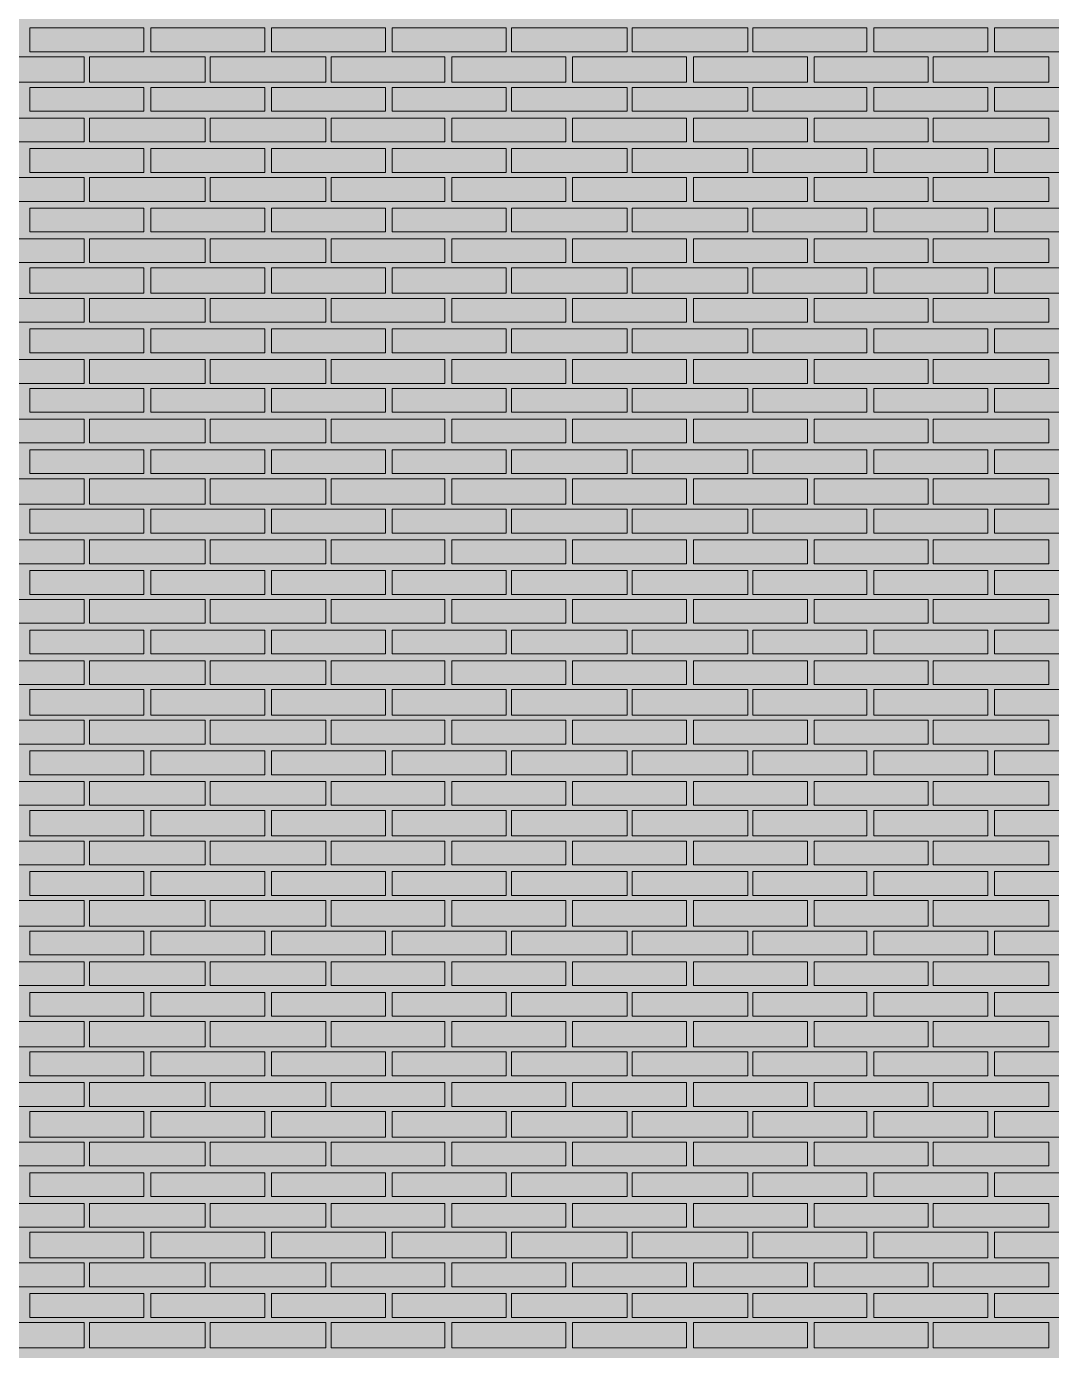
# Model space of a CAD drawing. Header units: millimetres. Extents: x -28928 to 100580, y -22867 to 36490.
# Drawn here: x 74548 to 77097, y 24989 to 28282 of the extents above; entities that cross this region are included whole.
import ezdxf

# ---------------------------------------------------------------- set-up
doc = ezdxf.new("R2010")
doc.units = ezdxf.units.MM
doc.layers.add('PDF _Геометрия', color=7, linetype='Continuous', true_color=0x8f8e8d)
doc.layers.add('PDF _Сплошная заливка', color=7, linetype='Continuous', true_color=0xffffff)

msp = doc.modelspace()

# ---------------------------------------------------------------- hatches: boundary and pattern name
at = {"layer": 'PDF _Сплошная заливка', "true_color": 0xdcd6cf, "transparency": 33554559}
msp.add_hatch(color=254, dxfattribs=at).paths.add_polyline_path([(64868.4, 16343.4), (64868.4, 19592.6), (66268.7, 19592.6), (66268.7, 16343.4), (82239.9, 16343.4), (82239.9, 30089.1), (52662.6, 30089.1), (52662.6, 16343.4), (62173.4, 16343.4), (62173.4, 19592.6), (64271.8, 19592.6), (64271.8, 16343.4)])

# ---------------------------------------------------------------- linework, layer by layer
at = {"layer": 'PDF _Геометрия', "lineweight": 9}
for points in [[(74840.3, 28278.4), (74840.3, 28219.1), (74556.8, 28219.1), (74556.8, 28278.4)], [(75140.7, 28278.4), (75140.7, 28219.1), (74857.2, 28219.1), (74857.2, 28278.4)], [(75441.1, 28278.4), (75441.1, 28219.1), (75157.6, 28219.1), (75157.6, 28278.4)], [(75741.4, 28278.4), (75741.4, 28219.1), (75458, 28219.1), (75458, 28278.4)], [(76041.8, 28278.4), (76041.8, 28219.1), (75754.1, 28219.1), (75754.1, 28278.4)], [(76342.2, 28278.4), (76342.2, 28219.1), (76054.5, 28219.1), (76054.5, 28278.4)], [(76638.4, 28278.4), (76638.4, 28219.1), (76354.9, 28219.1), (76354.9, 28278.4)], [(76938.7, 28278.4), (76938.7, 28219.1), (76655.3, 28219.1), (76655.3, 28278.4)], [(77239.1, 28278.4), (77239.1, 28219.1), (76955.7, 28219.1), (76955.7, 28278.4)], [(74692.2, 28143), (74548.4, 28143), (74408.7, 28143), (74408.7, 28206.4), (74548.4, 28206.4), (74692.2, 28206.4)], [(74992.6, 28143), (74848.7, 28143), (74704.9, 28143), (74704.9, 28206.4), (74848.7, 28206.4), (74992.6, 28206.4)], [(75293, 28143), (75149.1, 28143), (75005.3, 28143), (75005.3, 28206.4), (75149.1, 28206.4), (75293, 28206.4)], [(75589.1, 28143), (75449.5, 28143), (75305.7, 28143), (75305.7, 28206.4), (75449.5, 28206.4), (75589.1, 28206.4)], [(75889.5, 28143), (75749.9, 28143), (75606.1, 28143), (75606.1, 28206.4), (75749.9, 28206.4), (75889.5, 28206.4)], [(76189.9, 28143), (76046.1, 28143), (75906.4, 28143), (75906.4, 28206.4), (76046.1, 28206.4), (76189.9, 28206.4)], [(76490.3, 28143), (76346.4, 28143), (76206.8, 28143), (76206.8, 28206.4), (76346.4, 28206.4), (76490.3, 28206.4)], [(76790.7, 28143), (76646.8, 28143), (76507.2, 28143), (76507.2, 28206.4), (76646.8, 28206.4), (76790.7, 28206.4)], [(77091.1, 28143), (76947.2, 28143), (76803.4, 28143), (76803.4, 28206.4), (76947.2, 28206.4), (77091.1, 28206.4)], [(74840.3, 28130.3), (74840.3, 28071), (74556.8, 28071), (74556.8, 28130.3)], [(75140.7, 28130.3), (75140.7, 28071), (74857.2, 28071), (74857.2, 28130.3)], [(75441.1, 28130.3), (75441.1, 28071), (75157.6, 28071), (75157.6, 28130.3)], [(75741.4, 28130.3), (75741.4, 28071), (75458, 28071), (75458, 28130.3)], [(76041.8, 28130.3), (76041.8, 28071), (75754.1, 28071), (75754.1, 28130.3)], [(76342.2, 28130.3), (76342.2, 28071), (76054.5, 28071), (76054.5, 28130.3)], [(76638.4, 28130.3), (76638.4, 28071), (76354.9, 28071), (76354.9, 28130.3)], [(76938.7, 28130.3), (76938.7, 28071), (76655.3, 28071), (76655.3, 28130.3)], [(77239.1, 28130.3), (77239.1, 28071), (76955.7, 28071), (76955.7, 28130.3)], [(74692.2, 27994.9), (74548.4, 27994.9), (74408.7, 27994.9), (74408.7, 28054.1), (74548.4, 28054.1), (74692.2, 28054.1)], [(74992.6, 27994.9), (74848.7, 27994.9), (74704.9, 27994.9), (74704.9, 28054.1), (74848.7, 28054.1), (74992.6, 28054.1)], [(75293, 27994.9), (75149.1, 27994.9), (75005.3, 27994.9), (75005.3, 28054.1), (75149.1, 28054.1), (75293, 28054.1)], [(75589.1, 27994.9), (75449.5, 27994.9), (75305.7, 27994.9), (75305.7, 28054.1), (75449.5, 28054.1), (75589.1, 28054.1)], [(75889.5, 27994.9), (75749.9, 27994.9), (75606.1, 27994.9), (75606.1, 28054.1), (75749.9, 28054.1), (75889.5, 28054.1)], [(76189.9, 27994.9), (76046.1, 27994.9), (75906.4, 27994.9), (75906.4, 28054.1), (76046.1, 28054.1), (76189.9, 28054.1)], [(76490.3, 27994.9), (76346.4, 27994.9), (76206.8, 27994.9), (76206.8, 28054.1), (76346.4, 28054.1), (76490.3, 28054.1)], [(76790.7, 27994.9), (76646.8, 27994.9), (76507.2, 27994.9), (76507.2, 28054.1), (76646.8, 28054.1), (76790.7, 28054.1)], [(77091.1, 27994.9), (76947.2, 27994.9), (76803.4, 27994.9), (76803.4, 28054.1), (76947.2, 28054.1), (77091.1, 28054.1)], [(74840.3, 27978), (74840.3, 27918.7), (74556.8, 27918.7), (74556.8, 27978)], [(75140.7, 27978), (75140.7, 27918.7), (74857.2, 27918.7), (74857.2, 27978)], [(75441.1, 27978), (75441.1, 27918.7), (75157.6, 27918.7), (75157.6, 27978)], [(75741.4, 27978), (75741.4, 27918.7), (75458, 27918.7), (75458, 27978)], [(76041.8, 27978), (76041.8, 27918.7), (75754.1, 27918.7), (75754.1, 27978)], [(76342.2, 27978), (76342.2, 27918.7), (76054.5, 27918.7), (76054.5, 27978)], [(76638.4, 27978), (76638.4, 27918.7), (76354.9, 27918.7), (76354.9, 27978)], [(76938.7, 27978), (76938.7, 27918.7), (76655.3, 27918.7), (76655.3, 27978)], [(77239.1, 27978), (77239.1, 27918.7), (76955.7, 27918.7), (76955.7, 27978)], [(74692.2, 27846.8), (74548.4, 27846.8), (74408.7, 27846.8), (74408.7, 27906), (74548.4, 27906), (74692.2, 27906)], [(74992.6, 27846.8), (74848.7, 27846.8), (74704.9, 27846.8), (74704.9, 27906), (74848.7, 27906), (74992.6, 27906)], [(75293, 27846.8), (75149.1, 27846.8), (75005.3, 27846.8), (75005.3, 27906), (75149.1, 27906), (75293, 27906)], [(75589.1, 27846.8), (75449.5, 27846.8), (75305.7, 27846.8), (75305.7, 27906), (75449.5, 27906), (75589.1, 27906)], [(75889.5, 27846.8), (75749.9, 27846.8), (75606.1, 27846.8), (75606.1, 27906), (75749.9, 27906), (75889.5, 27906)], [(76189.9, 27846.8), (76046.1, 27846.8), (75906.4, 27846.8), (75906.4, 27906), (76046.1, 27906), (76189.9, 27906)], [(76490.3, 27846.8), (76346.4, 27846.8), (76206.8, 27846.8), (76206.8, 27906), (76346.4, 27906), (76490.3, 27906)], [(76790.7, 27846.8), (76646.8, 27846.8), (76507.2, 27846.8), (76507.2, 27906), (76646.8, 27906), (76790.7, 27906)], [(77091.1, 27846.8), (76947.2, 27846.8), (76803.4, 27846.8), (76803.4, 27906), (76947.2, 27906), (77091.1, 27906)], [(74840.3, 27829.9), (74840.3, 27770.7), (74556.8, 27770.7), (74556.8, 27829.9)], [(75140.7, 27829.9), (75140.7, 27770.7), (74857.2, 27770.7), (74857.2, 27829.9)], [(75441.1, 27829.9), (75441.1, 27770.7), (75157.6, 27770.7), (75157.6, 27829.9)], [(75741.4, 27829.9), (75741.4, 27770.7), (75458, 27770.7), (75458, 27829.9)], [(76041.8, 27829.9), (76041.8, 27770.7), (75754.1, 27770.7), (75754.1, 27829.9)], [(76342.2, 27829.9), (76342.2, 27770.7), (76054.5, 27770.7), (76054.5, 27829.9)], [(76638.4, 27829.9), (76638.4, 27770.7), (76354.9, 27770.7), (76354.9, 27829.9)], [(76938.7, 27829.9), (76938.7, 27770.7), (76655.3, 27770.7), (76655.3, 27829.9)], [(77239.1, 27829.9), (77239.1, 27770.7), (76955.7, 27770.7), (76955.7, 27829.9)], [(74692.2, 27694.5), (74548.4, 27694.5), (74408.7, 27694.5), (74408.7, 27753.7), (74548.4, 27753.7), (74692.2, 27753.7)], [(74992.6, 27694.5), (74848.7, 27694.5), (74704.9, 27694.5), (74704.9, 27753.7), (74848.7, 27753.7), (74992.6, 27753.7)], [(75293, 27694.5), (75149.1, 27694.5), (75005.3, 27694.5), (75005.3, 27753.7), (75149.1, 27753.7), (75293, 27753.7)], [(75589.1, 27694.5), (75449.5, 27694.5), (75305.7, 27694.5), (75305.7, 27753.7), (75449.5, 27753.7), (75589.1, 27753.7)], [(75889.5, 27694.5), (75749.9, 27694.5), (75606.1, 27694.5), (75606.1, 27753.7), (75749.9, 27753.7), (75889.5, 27753.7)], [(76189.9, 27694.5), (76046.1, 27694.5), (75906.4, 27694.5), (75906.4, 27753.7), (76046.1, 27753.7), (76189.9, 27753.7)], [(76490.3, 27694.5), (76346.4, 27694.5), (76206.8, 27694.5), (76206.8, 27753.7), (76346.4, 27753.7), (76490.3, 27753.7)], [(76790.7, 27694.5), (76646.8, 27694.5), (76507.2, 27694.5), (76507.2, 27753.7), (76646.8, 27753.7), (76790.7, 27753.7)], [(77091.1, 27694.5), (76947.2, 27694.5), (76803.4, 27694.5), (76803.4, 27753.7), (76947.2, 27753.7), (77091.1, 27753.7)], [(74840.3, 27681.8), (74840.3, 27618.4), (74556.8, 27618.4), (74556.8, 27681.8)], [(75140.7, 27681.8), (75140.7, 27618.4), (74857.2, 27618.4), (74857.2, 27681.8)], [(75441.1, 27681.8), (75441.1, 27618.4), (75157.6, 27618.4), (75157.6, 27681.8)], [(75741.4, 27681.8), (75741.4, 27618.4), (75458, 27618.4), (75458, 27681.8)], [(76041.8, 27681.8), (76041.8, 27618.4), (75754.1, 27618.4), (75754.1, 27681.8)], [(76342.2, 27681.8), (76342.2, 27618.4), (76054.5, 27618.4), (76054.5, 27681.8)], [(76638.4, 27681.8), (76638.4, 27618.4), (76354.9, 27618.4), (76354.9, 27681.8)], [(76938.7, 27681.8), (76938.7, 27618.4), (76655.3, 27618.4), (76655.3, 27681.8)], [(77239.1, 27681.8), (77239.1, 27618.4), (76955.7, 27618.4), (76955.7, 27681.8)], [(74692.2, 27546.4), (74548.4, 27546.4), (74408.7, 27546.4), (74408.7, 27605.7), (74548.4, 27605.7), (74692.2, 27605.7)], [(74992.6, 27546.4), (74848.7, 27546.4), (74704.9, 27546.4), (74704.9, 27605.7), (74848.7, 27605.7), (74992.6, 27605.7)], [(75293, 27546.4), (75149.1, 27546.4), (75005.3, 27546.4), (75005.3, 27605.7), (75149.1, 27605.7), (75293, 27605.7)], [(75589.1, 27546.4), (75449.5, 27546.4), (75305.7, 27546.4), (75305.7, 27605.7), (75449.5, 27605.7), (75589.1, 27605.7)], [(75889.5, 27546.4), (75749.9, 27546.4), (75606.1, 27546.4), (75606.1, 27605.7), (75749.9, 27605.7), (75889.5, 27605.7)], [(76189.9, 27546.4), (76046.1, 27546.4), (75906.4, 27546.4), (75906.4, 27605.7), (76046.1, 27605.7), (76189.9, 27605.7)], [(76490.3, 27546.4), (76346.4, 27546.4), (76206.8, 27546.4), (76206.8, 27605.7), (76346.4, 27605.7), (76490.3, 27605.7)], [(76790.7, 27546.4), (76646.8, 27546.4), (76507.2, 27546.4), (76507.2, 27605.7), (76646.8, 27605.7), (76790.7, 27605.7)], [(77091.1, 27546.4), (76947.2, 27546.4), (76803.4, 27546.4), (76803.4, 27605.7), (76947.2, 27605.7), (77091.1, 27605.7)], [(74840.3, 27529.5), (74840.3, 27470.3), (74556.8, 27470.3), (74556.8, 27529.5)], [(75140.7, 27529.5), (75140.7, 27470.3), (74857.2, 27470.3), (74857.2, 27529.5)], [(75441.1, 27529.5), (75441.1, 27470.3), (75157.6, 27470.3), (75157.6, 27529.5)], [(75741.4, 27529.5), (75741.4, 27470.3), (75458, 27470.3), (75458, 27529.5)], [(76041.8, 27529.5), (76041.8, 27470.3), (75754.1, 27470.3), (75754.1, 27529.5)], [(76342.2, 27529.5), (76342.2, 27470.3), (76054.5, 27470.3), (76054.5, 27529.5)], [(76638.4, 27529.5), (76638.4, 27470.3), (76354.9, 27470.3), (76354.9, 27529.5)], [(76938.7, 27529.5), (76938.7, 27470.3), (76655.3, 27470.3), (76655.3, 27529.5)], [(77239.1, 27529.5), (77239.1, 27470.3), (76955.7, 27470.3), (76955.7, 27529.5)], [(74692.2, 27394.1), (74548.4, 27394.1), (74408.7, 27394.1), (74408.7, 27453.4), (74548.4, 27453.4), (74692.2, 27453.4)], [(74992.6, 27394.1), (74848.7, 27394.1), (74704.9, 27394.1), (74704.9, 27453.4), (74848.7, 27453.4), (74992.6, 27453.4)], [(75293, 27394.1), (75149.1, 27394.1), (75005.3, 27394.1), (75005.3, 27453.4), (75149.1, 27453.4), (75293, 27453.4)], [(75589.1, 27394.1), (75449.5, 27394.1), (75305.7, 27394.1), (75305.7, 27453.4), (75449.5, 27453.4), (75589.1, 27453.4)], [(75889.5, 27394.1), (75749.9, 27394.1), (75606.1, 27394.1), (75606.1, 27453.4), (75749.9, 27453.4), (75889.5, 27453.4)], [(76189.9, 27394.1), (76046.1, 27394.1), (75906.4, 27394.1), (75906.4, 27453.4), (76046.1, 27453.4), (76189.9, 27453.4)], [(76490.3, 27394.1), (76346.4, 27394.1), (76206.8, 27394.1), (76206.8, 27453.4), (76346.4, 27453.4), (76490.3, 27453.4)], [(76790.7, 27394.1), (76646.8, 27394.1), (76507.2, 27394.1), (76507.2, 27453.4), (76646.8, 27453.4), (76790.7, 27453.4)], [(77091.1, 27394.1), (76947.2, 27394.1), (76803.4, 27394.1), (76803.4, 27453.4), (76947.2, 27453.4), (77091.1, 27453.4)], [(74840.3, 27381.4), (74840.3, 27322.2), (74556.8, 27322.2), (74556.8, 27381.4)], [(75140.7, 27381.4), (75140.7, 27322.2), (74857.2, 27322.2), (74857.2, 27381.4)], [(75441.1, 27381.4), (75441.1, 27322.2), (75157.6, 27322.2), (75157.6, 27381.4)], [(75741.4, 27381.4), (75741.4, 27322.2), (75458, 27322.2), (75458, 27381.4)], [(76041.8, 27381.4), (76041.8, 27322.2), (75754.1, 27322.2), (75754.1, 27381.4)], [(76342.2, 27381.4), (76342.2, 27322.2), (76054.5, 27322.2), (76054.5, 27381.4)], [(76638.4, 27381.4), (76638.4, 27322.2), (76354.9, 27322.2), (76354.9, 27381.4)], [(76938.7, 27381.4), (76938.7, 27322.2), (76655.3, 27322.2), (76655.3, 27381.4)], [(77239.1, 27381.4), (77239.1, 27322.2), (76955.7, 27322.2), (76955.7, 27381.4)], [(74692.2, 27246), (74548.4, 27246), (74408.7, 27246), (74408.7, 27305.3), (74548.4, 27305.3), (74692.2, 27305.3)], [(74992.6, 27246), (74848.7, 27246), (74704.9, 27246), (74704.9, 27305.3), (74848.7, 27305.3), (74992.6, 27305.3)], [(75293, 27246), (75149.1, 27246), (75005.3, 27246), (75005.3, 27305.3), (75149.1, 27305.3), (75293, 27305.3)], [(75589.1, 27246), (75449.5, 27246), (75305.7, 27246), (75305.7, 27305.3), (75449.5, 27305.3), (75589.1, 27305.3)], [(75889.5, 27246), (75749.9, 27246), (75606.1, 27246), (75606.1, 27305.3), (75749.9, 27305.3), (75889.5, 27305.3)], [(76189.9, 27246), (76046.1, 27246), (75906.4, 27246), (75906.4, 27305.3), (76046.1, 27305.3), (76189.9, 27305.3)], [(76490.3, 27246), (76346.4, 27246), (76206.8, 27246), (76206.8, 27305.3), (76346.4, 27305.3), (76490.3, 27305.3)], [(76790.7, 27246), (76646.8, 27246), (76507.2, 27246), (76507.2, 27305.3), (76646.8, 27305.3), (76790.7, 27305.3)], [(77091.1, 27246), (76947.2, 27246), (76803.4, 27246), (76803.4, 27305.3), (76947.2, 27305.3), (77091.1, 27305.3)], [(74840.3, 27229.1), (74840.3, 27169.9), (74556.8, 27169.9), (74556.8, 27229.1)], [(75140.7, 27229.1), (75140.7, 27169.9), (74857.2, 27169.9), (74857.2, 27229.1)], [(75441.1, 27229.1), (75441.1, 27169.9), (75157.6, 27169.9), (75157.6, 27229.1)], [(75741.4, 27229.1), (75741.4, 27169.9), (75458, 27169.9), (75458, 27229.1)], [(76041.8, 27229.1), (76041.8, 27169.9), (75754.1, 27169.9), (75754.1, 27229.1)], [(76342.2, 27229.1), (76342.2, 27169.9), (76054.5, 27169.9), (76054.5, 27229.1)], [(76638.4, 27229.1), (76638.4, 27169.9), (76354.9, 27169.9), (76354.9, 27229.1)], [(76938.7, 27229.1), (76938.7, 27169.9), (76655.3, 27169.9), (76655.3, 27229.1)], [(77239.1, 27229.1), (77239.1, 27169.9), (76955.7, 27169.9), (76955.7, 27229.1)], [(74692.2, 27093.7), (74548.4, 27093.7), (74408.7, 27093.7), (74408.7, 27157.2), (74548.4, 27157.2), (74692.2, 27157.2)], [(74992.6, 27093.7), (74848.7, 27093.7), (74704.9, 27093.7), (74704.9, 27157.2), (74848.7, 27157.2), (74992.6, 27157.2)], [(75293, 27093.7), (75149.1, 27093.7), (75005.3, 27093.7), (75005.3, 27157.2), (75149.1, 27157.2), (75293, 27157.2)], [(75589.1, 27093.7), (75449.5, 27093.7), (75305.7, 27093.7), (75305.7, 27157.2), (75449.5, 27157.2), (75589.1, 27157.2)], [(75889.5, 27093.7), (75749.9, 27093.7), (75606.1, 27093.7), (75606.1, 27157.2), (75749.9, 27157.2), (75889.5, 27157.2)], [(76189.9, 27093.7), (76046.1, 27093.7), (75906.4, 27093.7), (75906.4, 27157.2), (76046.1, 27157.2), (76189.9, 27157.2)], [(76490.3, 27093.7), (76346.4, 27093.7), (76206.8, 27093.7), (76206.8, 27157.2), (76346.4, 27157.2), (76490.3, 27157.2)], [(76790.7, 27093.7), (76646.8, 27093.7), (76507.2, 27093.7), (76507.2, 27157.2), (76646.8, 27157.2), (76790.7, 27157.2)], [(77091.1, 27093.7), (76947.2, 27093.7), (76803.4, 27093.7), (76803.4, 27157.2), (76947.2, 27157.2), (77091.1, 27157.2)], [(74840.3, 27081), (74840.3, 27021.8), (74556.8, 27021.8), (74556.8, 27081)], [(75140.7, 27081), (75140.7, 27021.8), (74857.2, 27021.8), (74857.2, 27081)], [(75441.1, 27081), (75441.1, 27021.8), (75157.6, 27021.8), (75157.6, 27081)], [(75741.4, 27081), (75741.4, 27021.8), (75458, 27021.8), (75458, 27081)], [(76041.8, 27081), (76041.8, 27021.8), (75754.1, 27021.8), (75754.1, 27081)], [(76342.2, 27081), (76342.2, 27021.8), (76054.5, 27021.8), (76054.5, 27081)], [(76638.4, 27081), (76638.4, 27021.8), (76354.9, 27021.8), (76354.9, 27081)], [(76938.7, 27081), (76938.7, 27021.8), (76655.3, 27021.8), (76655.3, 27081)], [(77239.1, 27081), (77239.1, 27021.8), (76955.7, 27021.8), (76955.7, 27081)], [(74692.2, 26945.7), (74548.4, 26945.7), (74408.7, 26945.7), (74408.7, 27004.9), (74548.4, 27004.9), (74692.2, 27004.9)], [(74992.6, 26945.7), (74848.7, 26945.7), (74704.9, 26945.7), (74704.9, 27004.9), (74848.7, 27004.9), (74992.6, 27004.9)], [(75293, 26945.7), (75149.1, 26945.7), (75005.3, 26945.7), (75005.3, 27004.9), (75149.1, 27004.9), (75293, 27004.9)], [(75589.1, 26945.7), (75449.5, 26945.7), (75305.7, 26945.7), (75305.7, 27004.9), (75449.5, 27004.9), (75589.1, 27004.9)], [(75889.5, 26945.7), (75749.9, 26945.7), (75606.1, 26945.7), (75606.1, 27004.9), (75749.9, 27004.9), (75889.5, 27004.9)], [(76189.9, 26945.7), (76046.1, 26945.7), (75906.4, 26945.7), (75906.4, 27004.9), (76046.1, 27004.9), (76189.9, 27004.9)], [(76490.3, 26945.7), (76346.4, 26945.7), (76206.8, 26945.7), (76206.8, 27004.9), (76346.4, 27004.9), (76490.3, 27004.9)], [(76790.7, 26945.7), (76646.8, 26945.7), (76507.2, 26945.7), (76507.2, 27004.9), (76646.8, 27004.9), (76790.7, 27004.9)], [(77091.1, 26945.7), (76947.2, 26945.7), (76803.4, 26945.7), (76803.4, 27004.9), (76947.2, 27004.9), (77091.1, 27004.9)], [(74840.3, 26928.7), (74840.3, 26869.5), (74556.8, 26869.5), (74556.8, 26928.7)], [(75140.7, 26928.7), (75140.7, 26869.5), (74857.2, 26869.5), (74857.2, 26928.7)], [(75441.1, 26928.7), (75441.1, 26869.5), (75157.6, 26869.5), (75157.6, 26928.7)], [(75741.4, 26928.7), (75741.4, 26869.5), (75458, 26869.5), (75458, 26928.7)], [(76041.8, 26928.7), (76041.8, 26869.5), (75754.1, 26869.5), (75754.1, 26928.7)], [(76342.2, 26928.7), (76342.2, 26869.5), (76054.5, 26869.5), (76054.5, 26928.7)], [(76638.4, 26928.7), (76638.4, 26869.5), (76354.9, 26869.5), (76354.9, 26928.7)], [(76938.7, 26928.7), (76938.7, 26869.5), (76655.3, 26869.5), (76655.3, 26928.7)], [(77239.1, 26928.7), (77239.1, 26869.5), (76955.7, 26869.5), (76955.7, 26928.7)], [(74692.2, 26797.6), (74548.4, 26797.6), (74408.7, 26797.6), (74408.7, 26856.8), (74548.4, 26856.8), (74692.2, 26856.8)], [(74992.6, 26797.6), (74848.7, 26797.6), (74704.9, 26797.6), (74704.9, 26856.8), (74848.7, 26856.8), (74992.6, 26856.8)], [(75293, 26797.6), (75149.1, 26797.6), (75005.3, 26797.6), (75005.3, 26856.8), (75149.1, 26856.8), (75293, 26856.8)], [(75589.1, 26797.6), (75449.5, 26797.6), (75305.7, 26797.6), (75305.7, 26856.8), (75449.5, 26856.8), (75589.1, 26856.8)], [(75889.5, 26797.6), (75749.9, 26797.6), (75606.1, 26797.6), (75606.1, 26856.8), (75749.9, 26856.8), (75889.5, 26856.8)], [(76189.9, 26797.6), (76046.1, 26797.6), (75906.4, 26797.6), (75906.4, 26856.8), (76046.1, 26856.8), (76189.9, 26856.8)], [(76490.3, 26797.6), (76346.4, 26797.6), (76206.8, 26797.6), (76206.8, 26856.8), (76346.4, 26856.8), (76490.3, 26856.8)], [(76790.7, 26797.6), (76646.8, 26797.6), (76507.2, 26797.6), (76507.2, 26856.8), (76646.8, 26856.8), (76790.7, 26856.8)], [(77091.1, 26797.6), (76947.2, 26797.6), (76803.4, 26797.6), (76803.4, 26856.8), (76947.2, 26856.8), (77091.1, 26856.8)], [(74840.3, 26780.7), (74840.3, 26721.4), (74556.8, 26721.4), (74556.8, 26780.7)], [(75140.7, 26780.7), (75140.7, 26721.4), (74857.2, 26721.4), (74857.2, 26780.7)], [(75441.1, 26780.7), (75441.1, 26721.4), (75157.6, 26721.4), (75157.6, 26780.7)], [(75741.4, 26780.7), (75741.4, 26721.4), (75458, 26721.4), (75458, 26780.7)], [(76041.8, 26780.7), (76041.8, 26721.4), (75754.1, 26721.4), (75754.1, 26780.7)], [(76342.2, 26780.7), (76342.2, 26721.4), (76054.5, 26721.4), (76054.5, 26780.7)], [(76638.4, 26780.7), (76638.4, 26721.4), (76354.9, 26721.4), (76354.9, 26780.7)], [(76938.7, 26780.7), (76938.7, 26721.4), (76655.3, 26721.4), (76655.3, 26780.7)], [(77239.1, 26780.7), (77239.1, 26721.4), (76955.7, 26721.4), (76955.7, 26780.7)], [(74692.2, 26645.3), (74548.4, 26645.3), (74408.7, 26645.3), (74408.7, 26704.5), (74548.4, 26704.5), (74692.2, 26704.5)], [(74992.6, 26645.3), (74848.7, 26645.3), (74704.9, 26645.3), (74704.9, 26704.5), (74848.7, 26704.5), (74992.6, 26704.5)], [(75293, 26645.3), (75149.1, 26645.3), (75005.3, 26645.3), (75005.3, 26704.5), (75149.1, 26704.5), (75293, 26704.5)], [(75589.1, 26645.3), (75449.5, 26645.3), (75305.7, 26645.3), (75305.7, 26704.5), (75449.5, 26704.5), (75589.1, 26704.5)], [(75889.5, 26645.3), (75749.9, 26645.3), (75606.1, 26645.3), (75606.1, 26704.5), (75749.9, 26704.5), (75889.5, 26704.5)], [(76189.9, 26645.3), (76046.1, 26645.3), (75906.4, 26645.3), (75906.4, 26704.5), (76046.1, 26704.5), (76189.9, 26704.5)], [(76490.3, 26645.3), (76346.4, 26645.3), (76206.8, 26645.3), (76206.8, 26704.5), (76346.4, 26704.5), (76490.3, 26704.5)], [(76790.7, 26645.3), (76646.8, 26645.3), (76507.2, 26645.3), (76507.2, 26704.5), (76646.8, 26704.5), (76790.7, 26704.5)], [(77091.1, 26645.3), (76947.2, 26645.3), (76803.4, 26645.3), (76803.4, 26704.5), (76947.2, 26704.5), (77091.1, 26704.5)], [(74840.3, 26632.6), (74840.3, 26569.1), (74556.8, 26569.1), (74556.8, 26632.6)], [(75140.7, 26632.6), (75140.7, 26569.1), (74857.2, 26569.1), (74857.2, 26632.6)], [(75441.1, 26632.6), (75441.1, 26569.1), (75157.6, 26569.1), (75157.6, 26632.6)], [(75741.4, 26632.6), (75741.4, 26569.1), (75458, 26569.1), (75458, 26632.6)], [(76041.8, 26632.6), (76041.8, 26569.1), (75754.1, 26569.1), (75754.1, 26632.6)], [(76342.2, 26632.6), (76342.2, 26569.1), (76054.5, 26569.1), (76054.5, 26632.6)], [(76638.4, 26632.6), (76638.4, 26569.1), (76354.9, 26569.1), (76354.9, 26632.6)], [(76938.7, 26632.6), (76938.7, 26569.1), (76655.3, 26569.1), (76655.3, 26632.6)], [(77239.1, 26632.6), (77239.1, 26569.1), (76955.7, 26569.1), (76955.7, 26632.6)], [(74692.2, 26497.2), (74548.4, 26497.2), (74408.7, 26497.2), (74408.7, 26556.4), (74548.4, 26556.4), (74692.2, 26556.4)], [(74992.6, 26497.2), (74848.7, 26497.2), (74704.9, 26497.2), (74704.9, 26556.4), (74848.7, 26556.4), (74992.6, 26556.4)], [(75293, 26497.2), (75149.1, 26497.2), (75005.3, 26497.2), (75005.3, 26556.4), (75149.1, 26556.4), (75293, 26556.4)], [(75589.1, 26497.2), (75449.5, 26497.2), (75305.7, 26497.2), (75305.7, 26556.4), (75449.5, 26556.4), (75589.1, 26556.4)], [(75889.5, 26497.2), (75749.9, 26497.2), (75606.1, 26497.2), (75606.1, 26556.4), (75749.9, 26556.4), (75889.5, 26556.4)], [(76189.9, 26497.2), (76046.1, 26497.2), (75906.4, 26497.2), (75906.4, 26556.4), (76046.1, 26556.4), (76189.9, 26556.4)], [(76490.3, 26497.2), (76346.4, 26497.2), (76206.8, 26497.2), (76206.8, 26556.4), (76346.4, 26556.4), (76490.3, 26556.4)], [(76790.7, 26497.2), (76646.8, 26497.2), (76507.2, 26497.2), (76507.2, 26556.4), (76646.8, 26556.4), (76790.7, 26556.4)], [(77091.1, 26497.2), (76947.2, 26497.2), (76803.4, 26497.2), (76803.4, 26556.4), (76947.2, 26556.4), (77091.1, 26556.4)], [(74840.3, 26480.3), (74840.3, 26421), (74556.8, 26421), (74556.8, 26480.3)], [(75140.7, 26480.3), (75140.7, 26421), (74857.2, 26421), (74857.2, 26480.3)], [(75441.1, 26480.3), (75441.1, 26421), (75157.6, 26421), (75157.6, 26480.3)], [(75741.4, 26480.3), (75741.4, 26421), (75458, 26421), (75458, 26480.3)], [(76041.8, 26480.3), (76041.8, 26421), (75754.1, 26421), (75754.1, 26480.3)], [(76342.2, 26480.3), (76342.2, 26421), (76054.5, 26421), (76054.5, 26480.3)], [(76638.4, 26480.3), (76638.4, 26421), (76354.9, 26421), (76354.9, 26480.3)], [(76938.7, 26480.3), (76938.7, 26421), (76655.3, 26421), (76655.3, 26480.3)], [(77239.1, 26480.3), (77239.1, 26421), (76955.7, 26421), (76955.7, 26480.3)], [(74692.2, 26344.9), (74548.4, 26344.9), (74408.7, 26344.9), (74408.7, 26404.1), (74548.4, 26404.1), (74692.2, 26404.1)], [(74992.6, 26344.9), (74848.7, 26344.9), (74704.9, 26344.9), (74704.9, 26404.1), (74848.7, 26404.1), (74992.6, 26404.1)], [(75293, 26344.9), (75149.1, 26344.9), (75005.3, 26344.9), (75005.3, 26404.1), (75149.1, 26404.1), (75293, 26404.1)], [(75589.1, 26344.9), (75449.5, 26344.9), (75305.7, 26344.9), (75305.7, 26404.1), (75449.5, 26404.1), (75589.1, 26404.1)], [(75889.5, 26344.9), (75749.9, 26344.9), (75606.1, 26344.9), (75606.1, 26404.1), (75749.9, 26404.1), (75889.5, 26404.1)], [(76189.9, 26344.9), (76046.1, 26344.9), (75906.4, 26344.9), (75906.4, 26404.1), (76046.1, 26404.1), (76189.9, 26404.1)], [(76490.3, 26344.9), (76346.4, 26344.9), (76206.8, 26344.9), (76206.8, 26404.1), (76346.4, 26404.1), (76490.3, 26404.1)], [(76790.7, 26344.9), (76646.8, 26344.9), (76507.2, 26344.9), (76507.2, 26404.1), (76646.8, 26404.1), (76790.7, 26404.1)], [(77091.1, 26344.9), (76947.2, 26344.9), (76803.4, 26344.9), (76803.4, 26404.1), (76947.2, 26404.1), (77091.1, 26404.1)], [(74840.3, 26332.2), (74840.3, 26268.7), (74556.8, 26268.7), (74556.8, 26332.2)], [(75140.7, 26332.2), (75140.7, 26268.7), (74857.2, 26268.7), (74857.2, 26332.2)], [(75441.1, 26332.2), (75441.1, 26268.7), (75157.6, 26268.7), (75157.6, 26332.2)], [(75741.4, 26332.2), (75741.4, 26268.7), (75458, 26268.7), (75458, 26332.2)], [(76041.8, 26332.2), (76041.8, 26268.7), (75754.1, 26268.7), (75754.1, 26332.2)], [(76342.2, 26332.2), (76342.2, 26268.7), (76054.5, 26268.7), (76054.5, 26332.2)], [(76638.4, 26332.2), (76638.4, 26268.7), (76354.9, 26268.7), (76354.9, 26332.2)], [(76938.7, 26332.2), (76938.7, 26268.7), (76655.3, 26268.7), (76655.3, 26332.2)], [(77239.1, 26332.2), (77239.1, 26268.7), (76955.7, 26268.7), (76955.7, 26332.2)], [(74692.2, 26196.8), (74548.4, 26196.8), (74408.7, 26196.8), (74408.7, 26256), (74548.4, 26256), (74692.2, 26256)], [(74992.6, 26196.8), (74848.7, 26196.8), (74704.9, 26196.8), (74704.9, 26256), (74848.7, 26256), (74992.6, 26256)], [(75293, 26196.8), (75149.1, 26196.8), (75005.3, 26196.8), (75005.3, 26256), (75149.1, 26256), (75293, 26256)], [(75589.1, 26196.8), (75449.5, 26196.8), (75305.7, 26196.8), (75305.7, 26256), (75449.5, 26256), (75589.1, 26256)], [(75889.5, 26196.8), (75749.9, 26196.8), (75606.1, 26196.8), (75606.1, 26256), (75749.9, 26256), (75889.5, 26256)], [(76189.9, 26196.8), (76046.1, 26196.8), (75906.4, 26196.8), (75906.4, 26256), (76046.1, 26256), (76189.9, 26256)], [(76490.3, 26196.8), (76346.4, 26196.8), (76206.8, 26196.8), (76206.8, 26256), (76346.4, 26256), (76490.3, 26256)], [(76790.7, 26196.8), (76646.8, 26196.8), (76507.2, 26196.8), (76507.2, 26256), (76646.8, 26256), (76790.7, 26256)], [(77091.1, 26196.8), (76947.2, 26196.8), (76803.4, 26196.8), (76803.4, 26256), (76947.2, 26256), (77091.1, 26256)], [(74840.3, 26179.9), (74840.3, 26120.7), (74556.8, 26120.7), (74556.8, 26179.9)], [(75140.7, 26179.9), (75140.7, 26120.7), (74857.2, 26120.7), (74857.2, 26179.9)], [(75441.1, 26179.9), (75441.1, 26120.7), (75157.6, 26120.7), (75157.6, 26179.9)], [(75741.4, 26179.9), (75741.4, 26120.7), (75458, 26120.7), (75458, 26179.9)], [(76041.8, 26179.9), (76041.8, 26120.7), (75754.1, 26120.7), (75754.1, 26179.9)], [(76342.2, 26179.9), (76342.2, 26120.7), (76054.5, 26120.7), (76054.5, 26179.9)], [(76638.4, 26179.9), (76638.4, 26120.7), (76354.9, 26120.7), (76354.9, 26179.9)], [(76938.7, 26179.9), (76938.7, 26120.7), (76655.3, 26120.7), (76655.3, 26179.9)], [(77239.1, 26179.9), (77239.1, 26120.7), (76955.7, 26120.7), (76955.7, 26179.9)], [(74692.2, 26044.5), (74548.4, 26044.5), (74408.7, 26044.5), (74408.7, 26108), (74548.4, 26108), (74692.2, 26108)], [(74992.6, 26044.5), (74848.7, 26044.5), (74704.9, 26044.5), (74704.9, 26108), (74848.7, 26108), (74992.6, 26108)], [(75293, 26044.5), (75149.1, 26044.5), (75005.3, 26044.5), (75005.3, 26108), (75149.1, 26108), (75293, 26108)], [(75589.1, 26044.5), (75449.5, 26044.5), (75305.7, 26044.5), (75305.7, 26108), (75449.5, 26108), (75589.1, 26108)], [(75889.5, 26044.5), (75749.9, 26044.5), (75606.1, 26044.5), (75606.1, 26108), (75749.9, 26108), (75889.5, 26108)], [(76189.9, 26044.5), (76046.1, 26044.5), (75906.4, 26044.5), (75906.4, 26108), (76046.1, 26108), (76189.9, 26108)], [(76490.3, 26044.5), (76346.4, 26044.5), (76206.8, 26044.5), (76206.8, 26108), (76346.4, 26108), (76490.3, 26108)], [(76790.7, 26044.5), (76646.8, 26044.5), (76507.2, 26044.5), (76507.2, 26108), (76646.8, 26108), (76790.7, 26108)], [(77091.1, 26044.5), (76947.2, 26044.5), (76803.4, 26044.5), (76803.4, 26108), (76947.2, 26108), (77091.1, 26108)], [(74840.3, 26031.8), (74840.3, 25972.6), (74556.8, 25972.6), (74556.8, 26031.8)], [(75140.7, 26031.8), (75140.7, 25972.6), (74857.2, 25972.6), (74857.2, 26031.8)], [(75441.1, 26031.8), (75441.1, 25972.6), (75157.6, 25972.6), (75157.6, 26031.8)], [(75741.4, 26031.8), (75741.4, 25972.6), (75458, 25972.6), (75458, 26031.8)], [(76041.8, 26031.8), (76041.8, 25972.6), (75754.1, 25972.6), (75754.1, 26031.8)], [(76342.2, 26031.8), (76342.2, 25972.6), (76054.5, 25972.6), (76054.5, 26031.8)], [(76638.4, 26031.8), (76638.4, 25972.6), (76354.9, 25972.6), (76354.9, 26031.8)], [(76938.7, 26031.8), (76938.7, 25972.6), (76655.3, 25972.6), (76655.3, 26031.8)], [(77239.1, 26031.8), (77239.1, 25972.6), (76955.7, 25972.6), (76955.7, 26031.8)], [(74692.2, 25896.4), (74548.4, 25896.4), (74408.7, 25896.4), (74408.7, 25955.7), (74548.4, 25955.7), (74692.2, 25955.7)], [(74992.6, 25896.4), (74848.7, 25896.4), (74704.9, 25896.4), (74704.9, 25955.7), (74848.7, 25955.7), (74992.6, 25955.7)], [(75293, 25896.4), (75149.1, 25896.4), (75005.3, 25896.4), (75005.3, 25955.7), (75149.1, 25955.7), (75293, 25955.7)], [(75589.1, 25896.4), (75449.5, 25896.4), (75305.7, 25896.4), (75305.7, 25955.7), (75449.5, 25955.7), (75589.1, 25955.7)], [(75889.5, 25896.4), (75749.9, 25896.4), (75606.1, 25896.4), (75606.1, 25955.7), (75749.9, 25955.7), (75889.5, 25955.7)], [(76189.9, 25896.4), (76046.1, 25896.4), (75906.4, 25896.4), (75906.4, 25955.7), (76046.1, 25955.7), (76189.9, 25955.7)], [(76490.3, 25896.4), (76346.4, 25896.4), (76206.8, 25896.4), (76206.8, 25955.7), (76346.4, 25955.7), (76490.3, 25955.7)], [(76790.7, 25896.4), (76646.8, 25896.4), (76507.2, 25896.4), (76507.2, 25955.7), (76646.8, 25955.7), (76790.7, 25955.7)], [(77091.1, 25896.4), (76947.2, 25896.4), (76803.4, 25896.4), (76803.4, 25955.7), (76947.2, 25955.7), (77091.1, 25955.7)], [(74840.3, 25879.5), (74840.3, 25820.3), (74556.8, 25820.3), (74556.8, 25879.5)], [(75140.7, 25879.5), (75140.7, 25820.3), (74857.2, 25820.3), (74857.2, 25879.5)], [(75441.1, 25879.5), (75441.1, 25820.3), (75157.6, 25820.3), (75157.6, 25879.5)], [(75741.4, 25879.5), (75741.4, 25820.3), (75458, 25820.3), (75458, 25879.5)], [(76041.8, 25879.5), (76041.8, 25820.3), (75754.1, 25820.3), (75754.1, 25879.5)], [(76342.2, 25879.5), (76342.2, 25820.3), (76054.5, 25820.3), (76054.5, 25879.5)], [(76638.4, 25879.5), (76638.4, 25820.3), (76354.9, 25820.3), (76354.9, 25879.5)], [(76938.7, 25879.5), (76938.7, 25820.3), (76655.3, 25820.3), (76655.3, 25879.5)], [(77239.1, 25879.5), (77239.1, 25820.3), (76955.7, 25820.3), (76955.7, 25879.5)], [(74692.2, 25744.1), (74548.4, 25744.1), (74408.7, 25744.1), (74408.7, 25807.6), (74548.4, 25807.6), (74692.2, 25807.6)], [(74992.6, 25744.1), (74848.7, 25744.1), (74704.9, 25744.1), (74704.9, 25807.6), (74848.7, 25807.6), (74992.6, 25807.6)], [(75293, 25744.1), (75149.1, 25744.1), (75005.3, 25744.1), (75005.3, 25807.6), (75149.1, 25807.6), (75293, 25807.6)], [(75589.1, 25744.1), (75449.5, 25744.1), (75305.7, 25744.1), (75305.7, 25807.6), (75449.5, 25807.6), (75589.1, 25807.6)], [(75889.5, 25744.1), (75749.9, 25744.1), (75606.1, 25744.1), (75606.1, 25807.6), (75749.9, 25807.6), (75889.5, 25807.6)], [(76189.9, 25744.1), (76046.1, 25744.1), (75906.4, 25744.1), (75906.4, 25807.6), (76046.1, 25807.6), (76189.9, 25807.6)], [(76490.3, 25744.1), (76346.4, 25744.1), (76206.8, 25744.1), (76206.8, 25807.6), (76346.4, 25807.6), (76490.3, 25807.6)], [(76790.7, 25744.1), (76646.8, 25744.1), (76507.2, 25744.1), (76507.2, 25807.6), (76646.8, 25807.6), (76790.7, 25807.6)], [(77091.1, 25744.1), (76947.2, 25744.1), (76803.4, 25744.1), (76803.4, 25807.6), (76947.2, 25807.6), (77091.1, 25807.6)], [(74840.3, 25731.4), (74840.3, 25672.2), (74556.8, 25672.2), (74556.8, 25731.4)], [(75140.7, 25731.4), (75140.7, 25672.2), (74857.2, 25672.2), (74857.2, 25731.4)], [(75441.1, 25731.4), (75441.1, 25672.2), (75157.6, 25672.2), (75157.6, 25731.4)], [(75741.4, 25731.4), (75741.4, 25672.2), (75458, 25672.2), (75458, 25731.4)], [(76041.8, 25731.4), (76041.8, 25672.2), (75754.1, 25672.2), (75754.1, 25731.4)], [(76342.2, 25731.4), (76342.2, 25672.2), (76054.5, 25672.2), (76054.5, 25731.4)], [(76638.4, 25731.4), (76638.4, 25672.2), (76354.9, 25672.2), (76354.9, 25731.4)], [(76938.7, 25731.4), (76938.7, 25672.2), (76655.3, 25672.2), (76655.3, 25731.4)], [(77239.1, 25731.4), (77239.1, 25672.2), (76955.7, 25672.2), (76955.7, 25731.4)], [(74692.2, 25596), (74548.4, 25596), (74408.7, 25596), (74408.7, 25655.3), (74548.4, 25655.3), (74692.2, 25655.3)], [(74992.6, 25596), (74848.7, 25596), (74704.9, 25596), (74704.9, 25655.3), (74848.7, 25655.3), (74992.6, 25655.3)], [(75293, 25596), (75149.1, 25596), (75005.3, 25596), (75005.3, 25655.3), (75149.1, 25655.3), (75293, 25655.3)], [(75589.1, 25596), (75449.5, 25596), (75305.7, 25596), (75305.7, 25655.3), (75449.5, 25655.3), (75589.1, 25655.3)], [(75889.5, 25596), (75749.9, 25596), (75606.1, 25596), (75606.1, 25655.3), (75749.9, 25655.3), (75889.5, 25655.3)], [(76189.9, 25596), (76046.1, 25596), (75906.4, 25596), (75906.4, 25655.3), (76046.1, 25655.3), (76189.9, 25655.3)], [(76490.3, 25596), (76346.4, 25596), (76206.8, 25596), (76206.8, 25655.3), (76346.4, 25655.3), (76490.3, 25655.3)], [(76790.7, 25596), (76646.8, 25596), (76507.2, 25596), (76507.2, 25655.3), (76646.8, 25655.3), (76790.7, 25655.3)], [(77091.1, 25596), (76947.2, 25596), (76803.4, 25596), (76803.4, 25655.3), (76947.2, 25655.3), (77091.1, 25655.3)], [(74840.3, 25583.4), (74840.3, 25519.9), (74556.8, 25519.9), (74556.8, 25583.4)], [(75140.7, 25583.4), (75140.7, 25519.9), (74857.2, 25519.9), (74857.2, 25583.4)], [(75441.1, 25583.4), (75441.1, 25519.9), (75157.6, 25519.9), (75157.6, 25583.4)], [(75741.4, 25583.4), (75741.4, 25519.9), (75458, 25519.9), (75458, 25583.4)], [(76041.8, 25583.4), (76041.8, 25519.9), (75754.1, 25519.9), (75754.1, 25583.4)], [(76342.2, 25583.4), (76342.2, 25519.9), (76054.5, 25519.9), (76054.5, 25583.4)], [(76638.4, 25583.4), (76638.4, 25519.9), (76354.9, 25519.9), (76354.9, 25583.4)], [(76938.7, 25583.4), (76938.7, 25519.9), (76655.3, 25519.9), (76655.3, 25583.4)], [(77239.1, 25583.4), (77239.1, 25519.9), (76955.7, 25519.9), (76955.7, 25583.4)], [(74692.2, 25448), (74548.4, 25448), (74408.7, 25448), (74408.7, 25507.2), (74548.4, 25507.2), (74692.2, 25507.2)], [(74992.6, 25448), (74848.7, 25448), (74704.9, 25448), (74704.9, 25507.2), (74848.7, 25507.2), (74992.6, 25507.2)], [(75293, 25448), (75149.1, 25448), (75005.3, 25448), (75005.3, 25507.2), (75149.1, 25507.2), (75293, 25507.2)], [(75589.1, 25448), (75449.5, 25448), (75305.7, 25448), (75305.7, 25507.2), (75449.5, 25507.2), (75589.1, 25507.2)], [(75889.5, 25448), (75749.9, 25448), (75606.1, 25448), (75606.1, 25507.2), (75749.9, 25507.2), (75889.5, 25507.2)], [(76189.9, 25448), (76046.1, 25448), (75906.4, 25448), (75906.4, 25507.2), (76046.1, 25507.2), (76189.9, 25507.2)], [(76490.3, 25448), (76346.4, 25448), (76206.8, 25448), (76206.8, 25507.2), (76346.4, 25507.2), (76490.3, 25507.2)], [(76790.7, 25448), (76646.8, 25448), (76507.2, 25448), (76507.2, 25507.2), (76646.8, 25507.2), (76790.7, 25507.2)], [(77091.1, 25448), (76947.2, 25448), (76803.4, 25448), (76803.4, 25507.2), (76947.2, 25507.2), (77091.1, 25507.2)], [(74840.3, 25431), (74840.3, 25371.8), (74556.8, 25371.8), (74556.8, 25431)], [(75140.7, 25431), (75140.7, 25371.8), (74857.2, 25371.8), (74857.2, 25431)], [(75441.1, 25431), (75441.1, 25371.8), (75157.6, 25371.8), (75157.6, 25431)], [(75741.4, 25431), (75741.4, 25371.8), (75458, 25371.8), (75458, 25431)], [(76041.8, 25431), (76041.8, 25371.8), (75754.1, 25371.8), (75754.1, 25431)], [(76342.2, 25431), (76342.2, 25371.8), (76054.5, 25371.8), (76054.5, 25431)], [(76638.4, 25431), (76638.4, 25371.8), (76354.9, 25371.8), (76354.9, 25431)], [(76938.7, 25431), (76938.7, 25371.8), (76655.3, 25371.8), (76655.3, 25431)], [(77239.1, 25431), (77239.1, 25371.8), (76955.7, 25371.8), (76955.7, 25431)], [(74692.2, 25295.7), (74548.4, 25295.7), (74408.7, 25295.7), (74408.7, 25354.9), (74548.4, 25354.9), (74692.2, 25354.9)], [(74992.6, 25295.7), (74848.7, 25295.7), (74704.9, 25295.7), (74704.9, 25354.9), (74848.7, 25354.9), (74992.6, 25354.9)], [(75293, 25295.7), (75149.1, 25295.7), (75005.3, 25295.7), (75005.3, 25354.9), (75149.1, 25354.9), (75293, 25354.9)], [(75589.1, 25295.7), (75449.5, 25295.7), (75305.7, 25295.7), (75305.7, 25354.9), (75449.5, 25354.9), (75589.1, 25354.9)], [(75889.5, 25295.7), (75749.9, 25295.7), (75606.1, 25295.7), (75606.1, 25354.9), (75749.9, 25354.9), (75889.5, 25354.9)], [(76189.9, 25295.7), (76046.1, 25295.7), (75906.4, 25295.7), (75906.4, 25354.9), (76046.1, 25354.9), (76189.9, 25354.9)], [(76490.3, 25295.7), (76346.4, 25295.7), (76206.8, 25295.7), (76206.8, 25354.9), (76346.4, 25354.9), (76490.3, 25354.9)], [(76790.7, 25295.7), (76646.8, 25295.7), (76507.2, 25295.7), (76507.2, 25354.9), (76646.8, 25354.9), (76790.7, 25354.9)], [(77091.1, 25295.7), (76947.2, 25295.7), (76803.4, 25295.7), (76803.4, 25354.9), (76947.2, 25354.9), (77091.1, 25354.9)], [(74840.3, 25283), (74840.3, 25219.5), (74556.8, 25219.5), (74556.8, 25283)], [(75140.7, 25283), (75140.7, 25219.5), (74857.2, 25219.5), (74857.2, 25283)], [(75441.1, 25283), (75441.1, 25219.5), (75157.6, 25219.5), (75157.6, 25283)], [(75741.4, 25283), (75741.4, 25219.5), (75458, 25219.5), (75458, 25283)], [(76041.8, 25283), (76041.8, 25219.5), (75754.1, 25219.5), (75754.1, 25283)], [(76342.2, 25283), (76342.2, 25219.5), (76054.5, 25219.5), (76054.5, 25283)], [(76638.4, 25283), (76638.4, 25219.5), (76354.9, 25219.5), (76354.9, 25283)], [(76938.7, 25283), (76938.7, 25219.5), (76655.3, 25219.5), (76655.3, 25283)], [(77239.1, 25283), (77239.1, 25219.5), (76955.7, 25219.5), (76955.7, 25283)], [(74692.2, 25147.6), (74548.4, 25147.6), (74408.7, 25147.6), (74408.7, 25206.8), (74548.4, 25206.8), (74692.2, 25206.8)], [(74992.6, 25147.6), (74848.7, 25147.6), (74704.9, 25147.6), (74704.9, 25206.8), (74848.7, 25206.8), (74992.6, 25206.8)], [(75293, 25147.6), (75149.1, 25147.6), (75005.3, 25147.6), (75005.3, 25206.8), (75149.1, 25206.8), (75293, 25206.8)], [(75589.1, 25147.6), (75449.5, 25147.6), (75305.7, 25147.6), (75305.7, 25206.8), (75449.5, 25206.8), (75589.1, 25206.8)], [(75889.5, 25147.6), (75749.9, 25147.6), (75606.1, 25147.6), (75606.1, 25206.8), (75749.9, 25206.8), (75889.5, 25206.8)], [(76189.9, 25147.6), (76046.1, 25147.6), (75906.4, 25147.6), (75906.4, 25206.8), (76046.1, 25206.8), (76189.9, 25206.8)], [(76490.3, 25147.6), (76346.4, 25147.6), (76206.8, 25147.6), (76206.8, 25206.8), (76346.4, 25206.8), (76490.3, 25206.8)], [(76790.7, 25147.6), (76646.8, 25147.6), (76507.2, 25147.6), (76507.2, 25206.8), (76646.8, 25206.8), (76790.7, 25206.8)], [(77091.1, 25147.6), (76947.2, 25147.6), (76803.4, 25147.6), (76803.4, 25206.8), (76947.2, 25206.8), (77091.1, 25206.8)], [(74840.3, 25130.7), (74840.3, 25071.4), (74556.8, 25071.4), (74556.8, 25130.7)], [(75140.7, 25130.7), (75140.7, 25071.4), (74857.2, 25071.4), (74857.2, 25130.7)], [(75441.1, 25130.7), (75441.1, 25071.4), (75157.6, 25071.4), (75157.6, 25130.7)], [(75741.4, 25130.7), (75741.4, 25071.4), (75458, 25071.4), (75458, 25130.7)], [(76041.8, 25130.7), (76041.8, 25071.4), (75754.1, 25071.4), (75754.1, 25130.7)], [(76342.2, 25130.7), (76342.2, 25071.4), (76054.5, 25071.4), (76054.5, 25130.7)], [(76638.4, 25130.7), (76638.4, 25071.4), (76354.9, 25071.4), (76354.9, 25130.7)], [(76938.7, 25130.7), (76938.7, 25071.4), (76655.3, 25071.4), (76655.3, 25130.7)], [(77239.1, 25130.7), (77239.1, 25071.4), (76955.7, 25071.4), (76955.7, 25130.7)], [(74692.2, 24995.3), (74548.4, 24995.3), (74408.7, 24995.3), (74408.7, 25058.7), (74548.4, 25058.7), (74692.2, 25058.7)], [(74992.6, 24995.3), (74848.7, 24995.3), (74704.9, 24995.3), (74704.9, 25058.7), (74848.7, 25058.7), (74992.6, 25058.7)], [(75293, 24995.3), (75149.1, 24995.3), (75005.3, 24995.3), (75005.3, 25058.7), (75149.1, 25058.7), (75293, 25058.7)], [(75589.1, 24995.3), (75449.5, 24995.3), (75305.7, 24995.3), (75305.7, 25058.7), (75449.5, 25058.7), (75589.1, 25058.7)], [(75889.5, 24995.3), (75749.9, 24995.3), (75606.1, 24995.3), (75606.1, 25058.7), (75749.9, 25058.7), (75889.5, 25058.7)], [(76189.9, 24995.3), (76046.1, 24995.3), (75906.4, 24995.3), (75906.4, 25058.7), (76046.1, 25058.7), (76189.9, 25058.7)], [(76490.3, 24995.3), (76346.4, 24995.3), (76206.8, 24995.3), (76206.8, 25058.7), (76346.4, 25058.7), (76490.3, 25058.7)], [(76790.7, 24995.3), (76646.8, 24995.3), (76507.2, 24995.3), (76507.2, 25058.7), (76646.8, 25058.7), (76790.7, 25058.7)], [(77091.1, 24995.3), (76947.2, 24995.3), (76803.4, 24995.3), (76803.4, 25058.7), (76947.2, 25058.7), (77091.1, 25058.7)]]:
    msp.add_lwpolyline(points, close=True, dxfattribs=at)

doc.saveas('drawing.dxf')
